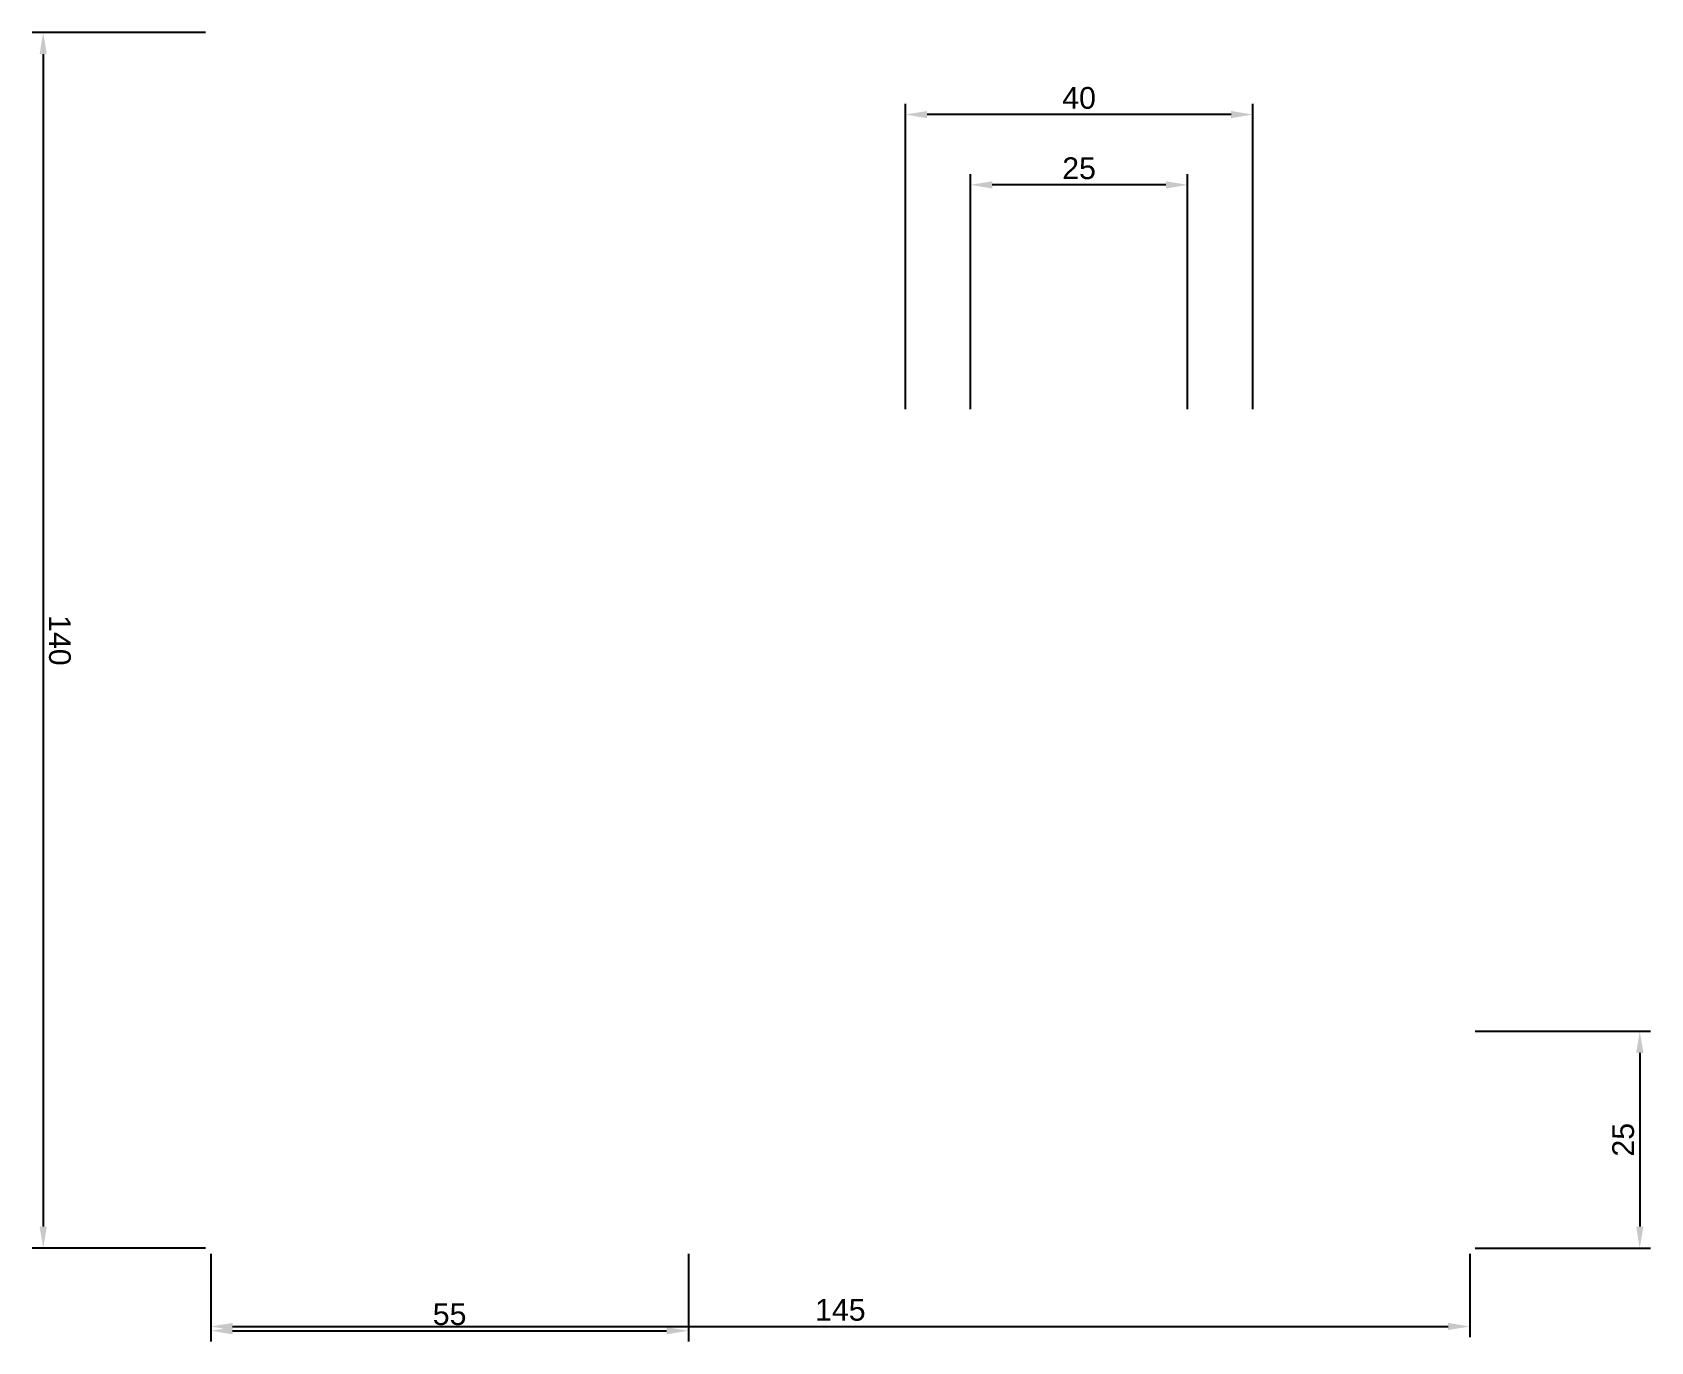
# Model space of a CAD drawing. Header units: millimetres. Extents: x 975 to 1161, y 1010 to 1161.
import ezdxf

# ---------------------------------------------------------------- set-up
doc = ezdxf.new("R2010")
doc.units = ezdxf.units.MM
doc.layers.add('Cotas', color=170, linetype='Continuous')
doc.styles.get("Standard").update_dxf_attribs({"font": 'arial.ttf'})
doc.dimstyles.new('ISO-25', dxfattribs={"dimtxt": 2.5, "dimasz": 2.5, "dimexe": 1.25, "dimexo": 0.625, "dimtad": 1, "dimtxsty": 'Standard', "dimcen": 2.5, "dimadec": 0, "dimazin": 0, "dimtfac": 1, "dimtmove": 0, "dimatfit": 3, "dimfxl": 1, "dimarcsym": 0})

# ---------------------------------------------------------------- blocks, each defined once
blk = doc.blocks.new('*D0')
at = {"layer": 'Cotas', "color": 0, "lineweight": -2, "transparency": 16777216}
for p, q in [((995.14, 1020.6), (995.14, 1010.98)), ((1140.14, 1020.6), (1140.14, 1010.98)), ((997.64, 1012.23), (1137.64, 1012.23))]:
    blk.add_line(p, q, dxfattribs=at)
at = {"layer": 'Cotas', "color": 0, "transparency": 16777216}
for points in [[(997.64, 1012.64), (997.64, 1011.81), (995.14, 1012.23)], [(1137.64, 1012.64), (1137.64, 1011.81), (1140.14, 1012.23)]]:
    blk.add_solid(points, dxfattribs=at)
at = {"layer": 'Defpoints', "color": 0, "transparency": 16777216}
for p in [(995.14, 1021.23), (1140.14, 1021.23), (1140.14, 1012.23)]:
    blk.add_point(p, dxfattribs=at)
at = {"layer": 'Cotas', "color": 0, "transparency": 16777216, "insert": (1067.64, 1014.13), "char_height": 2.5, "attachment_point": 5}
blk.add_mtext('145', dxfattribs=at)
blk = doc.blocks.new('*D2')
at = {"layer": 'Cotas', "color": 0, "lineweight": -2, "transparency": 16777216}
for p, q in [((994.52, 1161.23), (974.58, 1161.23)), ((975.83, 1158.73), (975.83, 1023.73)), ((994.52, 1021.23), (974.58, 1021.23))]:
    blk.add_line(p, q, dxfattribs=at)
at = {"layer": 'Cotas', "color": 0, "transparency": 16777216}
for points in [[(976.25, 1158.73), (975.42, 1158.73), (975.83, 1161.23)], [(976.25, 1023.73), (975.42, 1023.73), (975.83, 1021.23)]]:
    blk.add_solid(points, dxfattribs=at)
at = {"layer": 'Defpoints', "color": 0, "transparency": 16777216}
for p in [(995.14, 1161.23), (975.83, 1021.23), (995.14, 1021.23)]:
    blk.add_point(p, dxfattribs=at)
at = {"layer": 'Cotas', "color": 0, "transparency": 16777216, "insert": (977.74, 1091.23), "char_height": 2.5, "attachment_point": 5, "rotation": 270}
blk.add_mtext('140', dxfattribs=at)
blk = doc.blocks.new('*D3')
at = {"layer": 'Cotas', "color": 0, "lineweight": -2, "transparency": 16777216}
for p, q in [((1140.77, 1046.23), (1160.97, 1046.23)), ((1159.72, 1043.73), (1159.72, 1023.73)), ((1140.77, 1021.23), (1160.97, 1021.23))]:
    blk.add_line(p, q, dxfattribs=at)
at = {"layer": 'Cotas', "color": 0, "transparency": 16777216}
for points in [[(1159.31, 1043.73), (1160.14, 1043.73), (1159.72, 1046.23)], [(1159.31, 1023.73), (1160.14, 1023.73), (1159.72, 1021.23)]]:
    blk.add_solid(points, dxfattribs=at)
at = {"layer": 'Defpoints', "color": 0, "transparency": 16777216}
for p in [(1140.14, 1046.23), (1140.14, 1021.23), (1159.72, 1021.23)]:
    blk.add_point(p, dxfattribs=at)
at = {"layer": 'Cotas', "color": 0, "transparency": 16777216, "insert": (1157.82, 1033.73), "char_height": 2.5, "attachment_point": 5, "rotation": 90}
blk.add_mtext('25', dxfattribs=at)
blk = doc.blocks.new('*D6')
at = {"layer": 'Cotas', "color": 0, "lineweight": -2, "transparency": 16777216}
for p, q in [((995.14, 1020.6), (995.14, 1010.49)), ((1050.14, 1020.6), (1050.14, 1010.49)), ((997.64, 1011.74), (1047.64, 1011.74))]:
    blk.add_line(p, q, dxfattribs=at)
at = {"layer": 'Cotas', "color": 0, "transparency": 16777216}
for points in [[(997.64, 1012.15), (997.64, 1011.32), (995.14, 1011.74)], [(1047.64, 1012.15), (1047.64, 1011.32), (1050.14, 1011.74)]]:
    blk.add_solid(points, dxfattribs=at)
at = {"layer": 'Defpoints', "color": 0, "transparency": 16777216}
for p in [(995.14, 1021.23), (1050.14, 1021.23, 33), (1050.14, 1011.74)]:
    blk.add_point(p, dxfattribs=at)
at = {"layer": 'Cotas', "color": 0, "transparency": 16777216, "insert": (1022.64, 1013.63), "char_height": 2.5, "attachment_point": 5}
blk.add_mtext('55', dxfattribs=at)
blk = doc.blocks.new('*D7')
at = {"layer": 'Cotas', "color": 0, "lineweight": -2, "transparency": 16777216}
for p, q in [((1075.14, 1117.85), (1075.14, 1153.02)), ((1115.14, 1117.85), (1115.14, 1153.02)), ((1112.64, 1151.77), (1077.64, 1151.77))]:
    blk.add_line(p, q, dxfattribs=at)
at = {"layer": 'Cotas', "color": 0, "transparency": 16777216}
for points in [[(1077.64, 1152.18), (1077.64, 1151.35), (1075.14, 1151.77)], [(1112.64, 1152.18), (1112.64, 1151.35), (1115.14, 1151.77)]]:
    blk.add_solid(points, dxfattribs=at)
at = {"layer": 'Defpoints', "color": 0, "transparency": 16777216}
for p in [(1075.14, 1151.77), (1075.14, 1117.23), (1115.14, 1117.23)]:
    blk.add_point(p, dxfattribs=at)
at = {"layer": 'Cotas', "color": 0, "transparency": 16777216, "insert": (1095.14, 1153.67), "char_height": 2.5, "attachment_point": 5}
blk.add_mtext('40', dxfattribs=at)
blk = doc.blocks.new('*D8')
at = {"layer": 'Cotas', "color": 0, "lineweight": -2, "transparency": 16777216}
for p, q in [((1082.64, 1117.85), (1082.64, 1144.92)), ((1107.64, 1117.85), (1107.64, 1144.92)), ((1105.14, 1143.67), (1085.14, 1143.67))]:
    blk.add_line(p, q, dxfattribs=at)
at = {"layer": 'Cotas', "color": 0, "transparency": 16777216}
for points in [[(1085.14, 1144.09), (1085.14, 1143.25), (1082.64, 1143.67)], [(1105.14, 1144.09), (1105.14, 1143.25), (1107.64, 1143.67)]]:
    blk.add_solid(points, dxfattribs=at)
at = {"layer": 'Defpoints', "color": 0, "transparency": 16777216}
for p in [(1082.64, 1143.67), (1082.64, 1117.23), (1107.64, 1117.23)]:
    blk.add_point(p, dxfattribs=at)
at = {"layer": 'Cotas', "color": 0, "transparency": 16777216, "insert": (1095.14, 1145.57), "char_height": 2.5, "attachment_point": 5}
blk.add_mtext('25', dxfattribs=at)

msp = doc.modelspace()

# ---------------------------------------------------------------- dimensions: what is measured, and where the dimension line sits
at = {"layer": 'Cotas'}
for base, p1, p2, angle, picture, middle in [((975.834, 1021.23, 1.311), (995.142, 1161.23, 1.311), (995.142, 1021.23, 1.311), 270, '*D2', (977.735, 1091.23, 1.311)), ((1159.722, 1021.23, 15.311), (1140.142, 1046.23, 15.311), (1140.142, 1021.23, 15.311), 90, '*D3', (1157.821, 1033.73, 15.311))]:
    dim = msp.add_linear_dim(base=base, p1=p1, p2=p2, angle=angle, dimstyle='ISO-25', dxfattribs=at)
    dim.commit()
    dim.dimension.update_dxf_attribs({"geometry": picture, "text_midpoint": middle})
for base, p1, p2, picture, middle in [((1075.142, 1151.766, 108.311), (1115.142, 1117.23, 108.311), (1075.142, 1117.23, 108.311), '*D7', (1095.142, 1153.667, 108.311)), ((1082.642, 1143.669, 108.311), (1107.642, 1117.23, 108.311), (1082.642, 1117.23, 108.311), '*D8', (1095.142, 1145.57, 108.311)), ((1140.142, 1012.227, 1.311), (995.142, 1021.23, 1.311), (1140.142, 1021.23, 1.311), '*D0', (1067.642, 1014.129, 1.311)), ((1050.142, 1011.735, 15.311), (995.142, 1021.23, 15.311), (1050.142, 1021.23, 48.311), '*D6', (1022.642, 1013.632, 15.311))]:
    dim = msp.add_linear_dim(base=base, p1=p1, p2=p2, dimstyle='ISO-25', dxfattribs=at)
    dim.commit()
    dim.dimension.update_dxf_attribs({"geometry": picture, "text_midpoint": middle})

doc.saveas('drawing.dxf')
